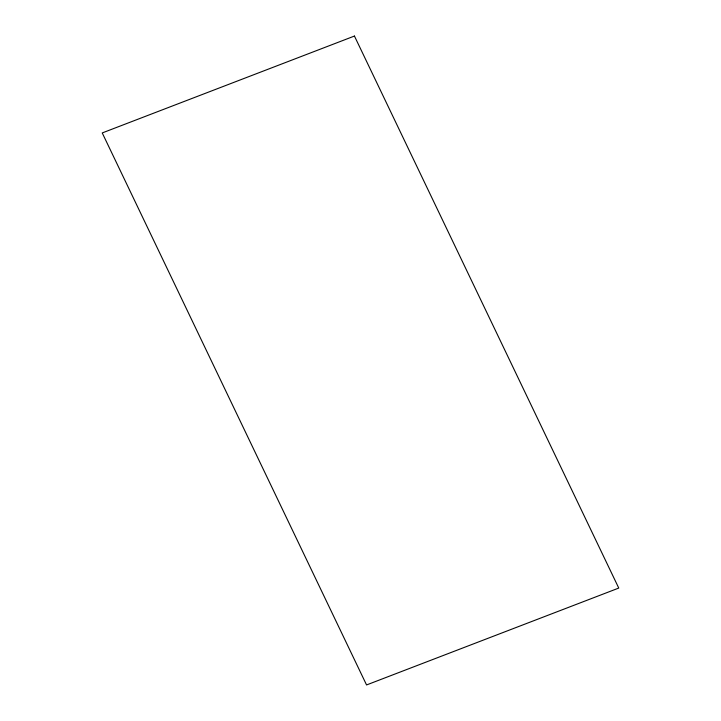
<?xml version="1.0" encoding="UTF-8"?>
<svg xmlns="http://www.w3.org/2000/svg" width="721" height="721" viewBox="0 0 721 721"><rect width="100%" height="100%" fill="white"/><g stroke="black" fill="none" stroke-linecap="round" stroke-linejoin="round"><path stroke-width="1.08" d="M354.444 36.05L102.238 132.934L366.556 684.95L618.762 588.066L354.444 36.05"/></g></svg>
